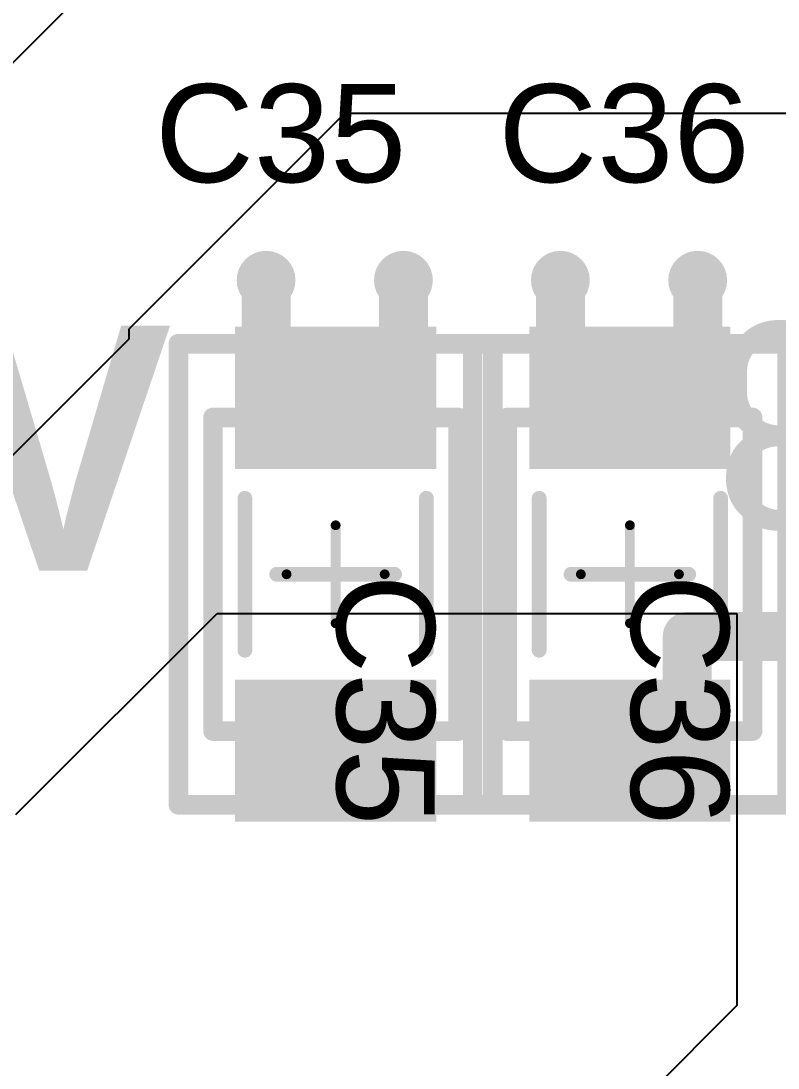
# Model space of a CAD drawing. Header units: inches. Extents: x -1.5 to 75.1, y -0.1 to 70.1.
# Drawn here: x 38.3 to 46.02, y 31.96 to 42.65 of the extents above; entities that cross this region are included whole.
import ezdxf

# ---------------------------------------------------------------- set-up
doc = ezdxf.new("R2010")
doc.units = ezdxf.units.IN
for name, color, linetype in [('Assembly Notes', 56, 'Continuous'), ('Bottom Layer', 5, 'Continuous'), ('Mechanical 13', 56, 'Continuous'), ('Mechanical 15', 56, 'Continuous'), ('Mechanical 16', 56, 'Continuous'), ('Mechanical 5', 56, 'Continuous'), ('Top Layer', 1, 'Continuous'), ('Top Overlay', 2, 'Continuous'), ('Top Paste', 8, 'Continuous'), ('Top Solder', 216, 'Continuous'), ('Via Holes', 16, 'Continuous')]:
    doc.layers.add(name, color=color, linetype=linetype)
doc.styles.add('Arial', font='', dxfattribs={"height": 0.2})
doc.styles.add('Century Gothic_Bold', font='', dxfattribs={"height": 0.2})
doc.styles.add('GOST type B', font='', dxfattribs={"height": 0.2})
doc.styles.get('Arial').set_extended_font_data('Arial')
doc.styles.get('Century Gothic_Bold').set_extended_font_data('Century Gothic', bold=True)
doc.styles.get('GOST type B').set_extended_font_data('GOST type B')

# ---------------------------------------------------------------- blocks, each defined once
blk = doc.blocks.new('0603R_117')
at = {"layer": 'Top Layer'}
for points in [[(-1.05, -0.475), (-1.05, 0.475), (-0.25, 0.475), (-0.25, -0.475)], [(0.25, -0.475), (0.25, 0.475), (1.05, 0.475), (1.05, -0.475)]]:
    blk.add_hatch(color=1, dxfattribs=at).paths.add_polyline_path(points)
at = {"layer": 'Top Paste'}
for points in [[(-1.05, -0.475), (-1.05, 0.475), (-0.25, 0.475), (-0.25, -0.475)], [(0.25, -0.475), (0.25, 0.475), (1.05, 0.475), (1.05, -0.475)]]:
    blk.add_hatch(color=8, dxfattribs=at).paths.add_polyline_path(points)
at = {"layer": 'Top Solder'}
for points in [[(-1.075, -0.5), (-1.075, 0.5), (-0.225, 0.5), (-0.225, -0.5)], [(0.225, -0.5), (0.225, 0.5), (1.075, 0.5), (1.075, -0.5)]]:
    blk.add_hatch(color=216, dxfattribs=at).paths.add_polyline_path(points)
at = {"layer": 'Assembly Notes'}
for points in [[(-0.85, 0.475, 0.25, 0.25, 0), (-0.85, -0.475, 0.25, 0.25, 0)], [(0.85, 0.475, 0.25, 0.25, 0), (-0.85, 0.475, 0.25, 0.25, 0)], [(0.85, 0.475, 0.25, 0.25, 0), (0.85, -0.475, 0.25, 0.25, 0)], [(0.85, -0.475, 0.25, 0.25, 0), (-0.85, -0.475, 0.25, 0.25, 0)]]:
    blk.add_lwpolyline(points, format="xyseb", dxfattribs=at)
for points in [[(-0.913, 0.475, 0.125, 0.125, 1), (-0.788, 0.475, 0.125, 0.125, 1)], [(-0.913, 0.475, 0.125, 0.125, 1), (-0.788, 0.475, 0.125, 0.125, 1)], [(0.787, 0.475, 0.125, 0.125, 1), (0.912, 0.475, 0.125, 0.125, 1)], [(0.787, 0.475, 0.125, 0.125, 1), (0.912, 0.475, 0.125, 0.125, 1)], [(-0.913, -0.475, 0.125, 0.125, 1), (-0.788, -0.475, 0.125, 0.125, 1)], [(-0.913, -0.475, 0.125, 0.125, 1), (-0.788, -0.475, 0.125, 0.125, 1)], [(0.787, -0.475, 0.125, 0.125, 1), (0.912, -0.475, 0.125, 0.125, 1)], [(0.787, -0.475, 0.125, 0.125, 1), (0.912, -0.475, 0.125, 0.125, 1)]]:
    blk.add_lwpolyline(points, format="xyseb", close=True, dxfattribs=at)
at = {"layer": 'Top Overlay'}
for points in [[(0.5, 0.725, 0.15, 0.15, 0), (-0.5, 0.725, 0.15, 0.15, 0)], [(0.5, -0.725, 0.15, 0.15, 0), (-0.5, -0.725, 0.15, 0.15, 0)]]:
    blk.add_lwpolyline(points, format="xyseb", dxfattribs=at)
for points in [[(-0.537, 0.725, 0.075, 0.075, 1), (-0.462, 0.725, 0.075, 0.075, 1)], [(0.462, 0.725, 0.075, 0.075, 1), (0.537, 0.725, 0.075, 0.075, 1)], [(-0.537, -0.725, 0.075, 0.075, 1), (-0.462, -0.725, 0.075, 0.075, 1)], [(0.462, -0.725, 0.075, 0.075, 1), (0.537, -0.725, 0.075, 0.075, 1)]]:
    blk.add_lwpolyline(points, format="xyseb", close=True, dxfattribs=at)
at = {"layer": 'Assembly Notes', "style": 'GOST type B'}
blk.add_text('R28', height=2.15, dxfattribs=at).set_placement((-2.4, 1.4))
blk = doc.blocks.new('1206C_157')
at = {"layer": 'Top Layer'}
for points in [[(-2.5, 1), (-1.1, 1), (-1.1, -1), (-2.5, -1)], [(1.1, 1), (2.5, 1), (2.5, -1), (1.1, -1)]]:
    blk.add_hatch(color=1, dxfattribs=at).paths.add_polyline_path(points)
at = {"layer": 'Top Paste'}
for points in [[(-2.5, 1), (-1.1, 1), (-1.1, -1), (-2.5, -1)], [(1.1, 1), (2.5, 1), (2.5, -1), (1.1, -1)]]:
    blk.add_hatch(color=8, dxfattribs=at).paths.add_polyline_path(points)
at = {"layer": 'Top Solder'}
for points in [[(-2.525, 1.025), (-1.075, 1.025), (-1.075, -1.025), (-2.525, -1.025)], [(1.075, 1.025), (2.525, 1.025), (2.525, -1.025), (1.075, -1.025)]]:
    blk.add_hatch(color=216, dxfattribs=at).paths.add_polyline_path(points)
at = {"layer": 'Mechanical 13'}
for points in [[(1.6, 1.25, 0.2, 0.2, 0), (-1.6, 1.25, 0.2, 0.2, 0)], [(-1.6, -1.25, 0.2, 0.2, 0), (-1.6, 1.25, 0.2, 0.2, 0)], [(1.6, -1.25, 0.2, 0.2, 0), (1.6, 1.25, 0.2, 0.2, 0)], [(1.6, -1.25, 0.2, 0.2, 0), (-1.6, -1.25, 0.2, 0.2, 0)]]:
    blk.add_lwpolyline(points, format="xyseb", dxfattribs=at)
for points in [[(-1.65, 1.25, 0.1, 0.1, 1), (-1.55, 1.25, 0.1, 0.1, 1)], [(-1.65, 1.25, 0.1, 0.1, 1), (-1.55, 1.25, 0.1, 0.1, 1)], [(1.55, 1.25, 0.1, 0.1, 1), (1.65, 1.25, 0.1, 0.1, 1)], [(1.55, 1.25, 0.1, 0.1, 1), (1.65, 1.25, 0.1, 0.1, 1)], [(-1.65, -1.25, 0.1, 0.1, 1), (-1.55, -1.25, 0.1, 0.1, 1)], [(-1.65, -1.25, 0.1, 0.1, 1), (-1.55, -1.25, 0.1, 0.1, 1)], [(1.55, -1.25, 0.1, 0.1, 1), (1.65, -1.25, 0.1, 0.1, 1)], [(1.55, -1.25, 0.1, 0.1, 1), (1.65, -1.25, 0.1, 0.1, 1)]]:
    blk.add_lwpolyline(points, format="xyseb", close=True, dxfattribs=at)
at = {"layer": 'Mechanical 15'}
for points in [[(2.352, 1.603, 0.2, 0.2, 0), (-2.352, 1.603, 0.2, 0.2, 0)], [(-2.352, -1.603, 0.2, 0.2, 0), (-2.352, 1.603, 0.2, 0.2, 0)], [(2.352, -1.603, 0.2, 0.2, 0), (2.352, 1.603, 0.2, 0.2, 0)], [(2.352, -1.603, 0.2, 0.2, 0), (-2.352, -1.603, 0.2, 0.2, 0)]]:
    blk.add_lwpolyline(points, format="xyseb", dxfattribs=at)
for points in [[(-2.402, 1.603, 0.1, 0.1, 1), (-2.302, 1.603, 0.1, 0.1, 1)], [(-2.402, 1.603, 0.1, 0.1, 1), (-2.302, 1.603, 0.1, 0.1, 1)], [(2.302, 1.603, 0.1, 0.1, 1), (2.402, 1.603, 0.1, 0.1, 1)], [(2.302, 1.603, 0.1, 0.1, 1), (2.402, 1.603, 0.1, 0.1, 1)], [(-2.402, -1.603, 0.1, 0.1, 1), (-2.302, -1.603, 0.1, 0.1, 1)], [(-2.402, -1.603, 0.1, 0.1, 1), (-2.302, -1.603, 0.1, 0.1, 1)], [(2.302, -1.603, 0.1, 0.1, 1), (2.402, -1.603, 0.1, 0.1, 1)], [(2.302, -1.603, 0.1, 0.1, 1), (2.402, -1.603, 0.1, 0.1, 1)]]:
    blk.add_lwpolyline(points, format="xyseb", close=True, dxfattribs=at)
at = {"layer": 'Mechanical 16'}
for points in [[(0, -0.5, 0.1, 0.1, 0), (0, 0.5, 0.1, 0.1, 0)], [(0.5, 0, 0.1, 0.1, 0), (-0.5, 0, 0.1, 0.1, 0)]]:
    blk.add_lwpolyline(points, format="xyseb", dxfattribs=at)
for points in [[(-0.025, 0.5, 0.05, 0.05, 1), (0.025, 0.5, 0.05, 0.05, 1)], [(-0.525, 0, 0.05, 0.05, 1), (-0.475, 0, 0.05, 0.05, 1)], [(0.475, 0, 0.05, 0.05, 1), (0.525, 0, 0.05, 0.05, 1)], [(-0.025, -0.5, 0.05, 0.05, 1), (0.025, -0.5, 0.05, 0.05, 1)]]:
    blk.add_lwpolyline(points, format="xyseb", close=True, dxfattribs=at)
at = {"layer": 'Mechanical 5'}
for points in [[(2.352, 1.603, 0.2, 0.2, 0), (-2.352, 1.603, 0.2, 0.2, 0)], [(-2.352, -1.603, 0.2, 0.2, 0), (-2.352, 1.603, 0.2, 0.2, 0)], [(2.352, -1.603, 0.2, 0.2, 0), (2.352, 1.603, 0.2, 0.2, 0)], [(2.352, -1.603, 0.2, 0.2, 0), (-2.352, -1.603, 0.2, 0.2, 0)]]:
    blk.add_lwpolyline(points, format="xyseb", dxfattribs=at)
for points in [[(-2.402, 1.603, 0.1, 0.1, 1), (-2.302, 1.603, 0.1, 0.1, 1)], [(-2.402, 1.603, 0.1, 0.1, 1), (-2.302, 1.603, 0.1, 0.1, 1)], [(2.302, 1.603, 0.1, 0.1, 1), (2.402, 1.603, 0.1, 0.1, 1)], [(2.302, 1.603, 0.1, 0.1, 1), (2.402, 1.603, 0.1, 0.1, 1)], [(-2.402, -1.603, 0.1, 0.1, 1), (-2.302, -1.603, 0.1, 0.1, 1)], [(-2.402, -1.603, 0.1, 0.1, 1), (-2.302, -1.603, 0.1, 0.1, 1)], [(2.302, -1.603, 0.1, 0.1, 1), (2.402, -1.603, 0.1, 0.1, 1)], [(2.302, -1.603, 0.1, 0.1, 1), (2.402, -1.603, 0.1, 0.1, 1)]]:
    blk.add_lwpolyline(points, format="xyseb", close=True, dxfattribs=at)
at = {"layer": 'Top Overlay'}
for points in [[(0.775, 0.925, 0.15, 0.15, 0), (-0.775, 0.925, 0.15, 0.15, 0)], [(0, 0, 0.15, 0.15, 0), (0, 0.6, 0.15, 0.15, 0)], [(0, -0.6, 0.15, 0.15, 0), (0, 0, 0.15, 0.15, 0)], [(0.775, -0.925, 0.15, 0.15, 0), (-0.775, -0.925, 0.15, 0.15, 0)]]:
    blk.add_lwpolyline(points, format="xyseb", dxfattribs=at)
for points in [[(-0.813, 0.925, 0.075, 0.075, 1), (-0.737, 0.925, 0.075, 0.075, 1)], [(0.737, 0.925, 0.075, 0.075, 1), (0.813, 0.925, 0.075, 0.075, 1)], [(-0.038, 0.6, 0.075, 0.075, 1), (0.038, 0.6, 0.075, 0.075, 1)], [(-0.038, 0, 0.075, 0.075, 1), (0.038, 0, 0.075, 0.075, 1)], [(-0.038, 0, 0.075, 0.075, 1), (0.038, 0, 0.075, 0.075, 1)], [(-0.038, -0.6, 0.075, 0.075, 1), (0.038, -0.6, 0.075, 0.075, 1)], [(-0.813, -0.925, 0.075, 0.075, 1), (-0.737, -0.925, 0.075, 0.075, 1)], [(0.737, -0.925, 0.075, 0.075, 1), (0.813, -0.925, 0.075, 0.075, 1)]]:
    blk.add_lwpolyline(points, format="xyseb", close=True, dxfattribs=at)
at = {"layer": 'Mechanical 5', "style": 'Arial'}
blk.add_text('C36', height=1, dxfattribs=at).set_placement((0, 0.011))
blk = doc.blocks.new('1206C_158')
at = {"layer": 'Top Layer'}
for points in [[(-2.5, 1), (-1.1, 1), (-1.1, -1), (-2.5, -1)], [(1.1, 1), (2.5, 1), (2.5, -1), (1.1, -1)]]:
    blk.add_hatch(color=1, dxfattribs=at).paths.add_polyline_path(points)
at = {"layer": 'Top Paste'}
for points in [[(-2.5, 1), (-1.1, 1), (-1.1, -1), (-2.5, -1)], [(1.1, 1), (2.5, 1), (2.5, -1), (1.1, -1)]]:
    blk.add_hatch(color=8, dxfattribs=at).paths.add_polyline_path(points)
at = {"layer": 'Top Solder'}
for points in [[(-2.525, 1.025), (-1.075, 1.025), (-1.075, -1.025), (-2.525, -1.025)], [(1.075, 1.025), (2.525, 1.025), (2.525, -1.025), (1.075, -1.025)]]:
    blk.add_hatch(color=216, dxfattribs=at).paths.add_polyline_path(points)
at = {"layer": 'Mechanical 13'}
for points in [[(1.6, 1.25, 0.2, 0.2, 0), (-1.6, 1.25, 0.2, 0.2, 0)], [(-1.6, -1.25, 0.2, 0.2, 0), (-1.6, 1.25, 0.2, 0.2, 0)], [(1.6, -1.25, 0.2, 0.2, 0), (1.6, 1.25, 0.2, 0.2, 0)], [(1.6, -1.25, 0.2, 0.2, 0), (-1.6, -1.25, 0.2, 0.2, 0)]]:
    blk.add_lwpolyline(points, format="xyseb", dxfattribs=at)
for points in [[(-1.65, 1.25, 0.1, 0.1, 1), (-1.55, 1.25, 0.1, 0.1, 1)], [(-1.65, 1.25, 0.1, 0.1, 1), (-1.55, 1.25, 0.1, 0.1, 1)], [(1.55, 1.25, 0.1, 0.1, 1), (1.65, 1.25, 0.1, 0.1, 1)], [(1.55, 1.25, 0.1, 0.1, 1), (1.65, 1.25, 0.1, 0.1, 1)], [(-1.65, -1.25, 0.1, 0.1, 1), (-1.55, -1.25, 0.1, 0.1, 1)], [(-1.65, -1.25, 0.1, 0.1, 1), (-1.55, -1.25, 0.1, 0.1, 1)], [(1.55, -1.25, 0.1, 0.1, 1), (1.65, -1.25, 0.1, 0.1, 1)], [(1.55, -1.25, 0.1, 0.1, 1), (1.65, -1.25, 0.1, 0.1, 1)]]:
    blk.add_lwpolyline(points, format="xyseb", close=True, dxfattribs=at)
at = {"layer": 'Mechanical 15'}
for points in [[(2.352, 1.603, 0.2, 0.2, 0), (-2.352, 1.603, 0.2, 0.2, 0)], [(-2.352, -1.603, 0.2, 0.2, 0), (-2.352, 1.603, 0.2, 0.2, 0)], [(2.352, -1.603, 0.2, 0.2, 0), (2.352, 1.603, 0.2, 0.2, 0)], [(2.352, -1.603, 0.2, 0.2, 0), (-2.352, -1.603, 0.2, 0.2, 0)]]:
    blk.add_lwpolyline(points, format="xyseb", dxfattribs=at)
for points in [[(-2.402, 1.603, 0.1, 0.1, 1), (-2.302, 1.603, 0.1, 0.1, 1)], [(-2.402, 1.603, 0.1, 0.1, 1), (-2.302, 1.603, 0.1, 0.1, 1)], [(2.302, 1.603, 0.1, 0.1, 1), (2.402, 1.603, 0.1, 0.1, 1)], [(2.302, 1.603, 0.1, 0.1, 1), (2.402, 1.603, 0.1, 0.1, 1)], [(-2.402, -1.603, 0.1, 0.1, 1), (-2.302, -1.603, 0.1, 0.1, 1)], [(-2.402, -1.603, 0.1, 0.1, 1), (-2.302, -1.603, 0.1, 0.1, 1)], [(2.302, -1.603, 0.1, 0.1, 1), (2.402, -1.603, 0.1, 0.1, 1)], [(2.302, -1.603, 0.1, 0.1, 1), (2.402, -1.603, 0.1, 0.1, 1)]]:
    blk.add_lwpolyline(points, format="xyseb", close=True, dxfattribs=at)
at = {"layer": 'Mechanical 16'}
for points in [[(0, -0.5, 0.1, 0.1, 0), (0, 0.5, 0.1, 0.1, 0)], [(0.5, 0, 0.1, 0.1, 0), (-0.5, 0, 0.1, 0.1, 0)]]:
    blk.add_lwpolyline(points, format="xyseb", dxfattribs=at)
for points in [[(-0.025, 0.5, 0.05, 0.05, 1), (0.025, 0.5, 0.05, 0.05, 1)], [(-0.525, 0, 0.05, 0.05, 1), (-0.475, 0, 0.05, 0.05, 1)], [(0.475, 0, 0.05, 0.05, 1), (0.525, 0, 0.05, 0.05, 1)], [(-0.025, -0.5, 0.05, 0.05, 1), (0.025, -0.5, 0.05, 0.05, 1)]]:
    blk.add_lwpolyline(points, format="xyseb", close=True, dxfattribs=at)
at = {"layer": 'Mechanical 5'}
for points in [[(2.352, 1.603, 0.2, 0.2, 0), (-2.352, 1.603, 0.2, 0.2, 0)], [(-2.352, -1.603, 0.2, 0.2, 0), (-2.352, 1.603, 0.2, 0.2, 0)], [(2.352, -1.603, 0.2, 0.2, 0), (2.352, 1.603, 0.2, 0.2, 0)], [(2.352, -1.603, 0.2, 0.2, 0), (-2.352, -1.603, 0.2, 0.2, 0)]]:
    blk.add_lwpolyline(points, format="xyseb", dxfattribs=at)
for points in [[(-2.402, 1.603, 0.1, 0.1, 1), (-2.302, 1.603, 0.1, 0.1, 1)], [(-2.402, 1.603, 0.1, 0.1, 1), (-2.302, 1.603, 0.1, 0.1, 1)], [(2.302, 1.603, 0.1, 0.1, 1), (2.402, 1.603, 0.1, 0.1, 1)], [(2.302, 1.603, 0.1, 0.1, 1), (2.402, 1.603, 0.1, 0.1, 1)], [(-2.402, -1.603, 0.1, 0.1, 1), (-2.302, -1.603, 0.1, 0.1, 1)], [(-2.402, -1.603, 0.1, 0.1, 1), (-2.302, -1.603, 0.1, 0.1, 1)], [(2.302, -1.603, 0.1, 0.1, 1), (2.402, -1.603, 0.1, 0.1, 1)], [(2.302, -1.603, 0.1, 0.1, 1), (2.402, -1.603, 0.1, 0.1, 1)]]:
    blk.add_lwpolyline(points, format="xyseb", close=True, dxfattribs=at)
at = {"layer": 'Top Overlay'}
for points in [[(0.775, 0.925, 0.15, 0.15, 0), (-0.775, 0.925, 0.15, 0.15, 0)], [(0, 0, 0.15, 0.15, 0), (0, 0.6, 0.15, 0.15, 0)], [(0, -0.6, 0.15, 0.15, 0), (0, 0, 0.15, 0.15, 0)], [(0.775, -0.925, 0.15, 0.15, 0), (-0.775, -0.925, 0.15, 0.15, 0)]]:
    blk.add_lwpolyline(points, format="xyseb", dxfattribs=at)
for points in [[(-0.813, 0.925, 0.075, 0.075, 1), (-0.737, 0.925, 0.075, 0.075, 1)], [(0.737, 0.925, 0.075, 0.075, 1), (0.813, 0.925, 0.075, 0.075, 1)], [(-0.038, 0.6, 0.075, 0.075, 1), (0.038, 0.6, 0.075, 0.075, 1)], [(-0.038, 0, 0.075, 0.075, 1), (0.038, 0, 0.075, 0.075, 1)], [(-0.038, 0, 0.075, 0.075, 1), (0.038, 0, 0.075, 0.075, 1)], [(-0.038, -0.6, 0.075, 0.075, 1), (0.038, -0.6, 0.075, 0.075, 1)], [(-0.813, -0.925, 0.075, 0.075, 1), (-0.737, -0.925, 0.075, 0.075, 1)], [(0.737, -0.925, 0.075, 0.075, 1), (0.813, -0.925, 0.075, 0.075, 1)]]:
    blk.add_lwpolyline(points, format="xyseb", close=True, dxfattribs=at)
at = {"layer": 'Mechanical 5', "style": 'Arial'}
blk.add_text('C35', height=1, dxfattribs=at).set_placement((0, 0.011))

msp = doc.modelspace()

# ---------------------------------------------------------------- hatches: boundary and pattern name
at = {"layer": 'Bottom Layer'}
h = msp.add_hatch(color=5, dxfattribs=at)
edge = h.paths.add_edge_path()
edge.add_arc((40.8, 40), 0.3, 0, 360)
h = msp.add_hatch(color=5, dxfattribs=at)
edge = h.paths.add_edge_path()
edge.add_arc((42.2, 40), 0.3, 0, 360)
h = msp.add_hatch(color=5, dxfattribs=at)
edge = h.paths.add_edge_path()
edge.add_arc((43.8, 40), 0.3, 0, 360)
h = msp.add_hatch(color=5, dxfattribs=at)
edge = h.paths.add_edge_path()
edge.add_arc((45.2, 40), 0.3, 0, 360)
at = {"layer": 'Top Layer'}
h = msp.add_hatch(color=1, dxfattribs=at)
edge = h.paths.add_edge_path()
edge.add_arc((40.8, 40), 0.3, 0, 360)
h = msp.add_hatch(color=1, dxfattribs=at)
edge = h.paths.add_edge_path()
edge.add_arc((42.2, 40), 0.3, 0, 360)
h = msp.add_hatch(color=1, dxfattribs=at)
edge = h.paths.add_edge_path()
edge.add_arc((43.8, 40), 0.3, 0, 360)
h = msp.add_hatch(color=1, dxfattribs=at)
edge = h.paths.add_edge_path()
edge.add_arc((45.2, 40), 0.3, 0, 360)
at = {"layer": 'Via Holes'}
h = msp.add_hatch(color=7, dxfattribs=at)
edge = h.paths.add_edge_path()
edge.add_arc((40.8, 40), 0.15, 0, 360)
h = msp.add_hatch(color=7, dxfattribs=at)
edge = h.paths.add_edge_path()
edge.add_arc((42.2, 40), 0.15, 0, 360)
h = msp.add_hatch(color=7, dxfattribs=at)
edge = h.paths.add_edge_path()
edge.add_arc((43.8, 40), 0.15, 0, 360)
h = msp.add_hatch(color=7, dxfattribs=at)
edge = h.paths.add_edge_path()
edge.add_arc((45.2, 40), 0.15, 0, 360)

# ---------------------------------------------------------------- linework, layer by layer
at = {"layer": 'Top Layer'}
for p, q in [((35, 39), (40.2, 44.2)), ((41.6, 41.7), (39.4, 39.5)), ((49.8, 41.7), (41.6, 41.7)), ((39.4, 39.5), (39.4, 39.4)), ((39.4, 39.4), (34.6, 34.6)), ((38.25, 34.55), (40.3, 36.6)), ((40.3, 36.6), (45.6, 36.6)), ((45.6, 36.6), (45.6, 32.6)), ((45.6, 32.6), (44.4, 31.4))]:
    msp.add_line(p, q, dxfattribs=at)
for points in [[(40.8, 39.25, 0.5, 0.5, 0), (40.8, 40, 0.5, 0.5, 0)], [(42.2, 39.25, 0.5, 0.5, 0), (42.2, 40, 0.5, 0.5, 0)], [(43.8, 39.25, 0.5, 0.5, 0), (43.8, 40, 0.5, 0.5, 0)], [(45.2, 39.25, 0.5, 0.5, 0), (45.2, 40, 0.5, 0.5, 0)], [(40.8, 39.25, 0.5, 0.5, 0), (41.25, 38.8, 0.5, 0.5, 0)], [(41.75, 38.8, 0.5, 0.5, 0), (42.2, 39.25, 0.5, 0.5, 0)], [(41.25, 38.8, 0.5, 0.5, 0), (41.509, 38.8, 0.5, 0.5, 0)], [(41.509, 38.8, 0.5, 0.5, 0), (41.75, 38.8, 0.5, 0.5, 0)], [(45.094, 36.365, 0.5, 0.5, 0), (46.451, 36.365, 0.5, 0.5, 0)], [(45.094, 35.65, 0.5, 0.5, 0), (45.094, 36.365, 0.5, 0.5, 0)], [(44.644, 35.2, 0.5, 0.5, 0), (45.094, 35.65, 0.5, 0.5, 0)], [(44.509, 35.2, 0.5, 0.5, 0), (44.644, 35.2, 0.5, 0.5, 0)]]:
    msp.add_lwpolyline(points, format="xyseb", dxfattribs=at)
for points in [[(40.675, 40, 0.25, 0.25, 1), (40.925, 40, 0.25, 0.25, 1)], [(42.075, 40, 0.25, 0.25, 1), (42.325, 40, 0.25, 0.25, 1)], [(43.675, 40, 0.25, 0.25, 1), (43.925, 40, 0.25, 0.25, 1)], [(45.075, 40, 0.25, 0.25, 1), (45.325, 40, 0.25, 0.25, 1)], [(40.675, 39.25, 0.25, 0.25, 1), (40.925, 39.25, 0.25, 0.25, 1)], [(40.675, 39.25, 0.25, 0.25, 1), (40.925, 39.25, 0.25, 0.25, 1)], [(42.075, 39.25, 0.25, 0.25, 1), (42.325, 39.25, 0.25, 0.25, 1)], [(42.075, 39.25, 0.25, 0.25, 1), (42.325, 39.25, 0.25, 0.25, 1)], [(43.675, 39.25, 0.25, 0.25, 1), (43.925, 39.25, 0.25, 0.25, 1)], [(45.075, 39.25, 0.25, 0.25, 1), (45.325, 39.25, 0.25, 0.25, 1)], [(41.125, 38.8, 0.25, 0.25, 1), (41.375, 38.8, 0.25, 0.25, 1)], [(41.125, 38.8, 0.25, 0.25, 1), (41.375, 38.8, 0.25, 0.25, 1)], [(41.384, 38.8, 0.25, 0.25, 1), (41.634, 38.8, 0.25, 0.25, 1)], [(41.384, 38.8, 0.25, 0.25, 1), (41.634, 38.8, 0.25, 0.25, 1)], [(41.625, 38.8, 0.25, 0.25, 1), (41.875, 38.8, 0.25, 0.25, 1)], [(41.625, 38.8, 0.25, 0.25, 1), (41.875, 38.8, 0.25, 0.25, 1)], [(44.969, 36.365, 0.25, 0.25, 1), (45.219, 36.365, 0.25, 0.25, 1)], [(44.969, 36.365, 0.25, 0.25, 1), (45.219, 36.365, 0.25, 0.25, 1)], [(44.969, 35.65, 0.25, 0.25, 1), (45.219, 35.65, 0.25, 0.25, 1)], [(44.969, 35.65, 0.25, 0.25, 1), (45.219, 35.65, 0.25, 0.25, 1)], [(44.384, 35.2, 0.25, 0.25, 1), (44.633, 35.2, 0.25, 0.25, 1)], [(44.519, 35.2, 0.25, 0.25, 1), (44.769, 35.2, 0.25, 0.25, 1)], [(44.519, 35.2, 0.25, 0.25, 1), (44.769, 35.2, 0.25, 0.25, 1)]]:
    msp.add_lwpolyline(points, format="xyseb", close=True, dxfattribs=at)

# ---------------------------------------------------------------- block references
for name, p, rotation in [('0603R_117', (47.509, 41), 180), ('1206C_158', (41.509, 37), 270), ('1206C_157', (44.509, 37), 270)]:
    msp.add_blockref(name, p, dxfattribs=dict(rotation=rotation))

# ---------------------------------------------------------------- texts
at = {"layer": 'Top Overlay'}
for s, height, style, p in [('C35', 1, 'Arial', (39.667, 41)), ('C36', 1, 'Arial', (43.167, 41)), ('5V', 2.5, 'Century Gothic_Bold', (35.755, 37.037))]:
    msp.add_text(s, height=height, dxfattribs=dict(at, style=style)).set_placement(p)

doc.saveas('drawing.dxf')
